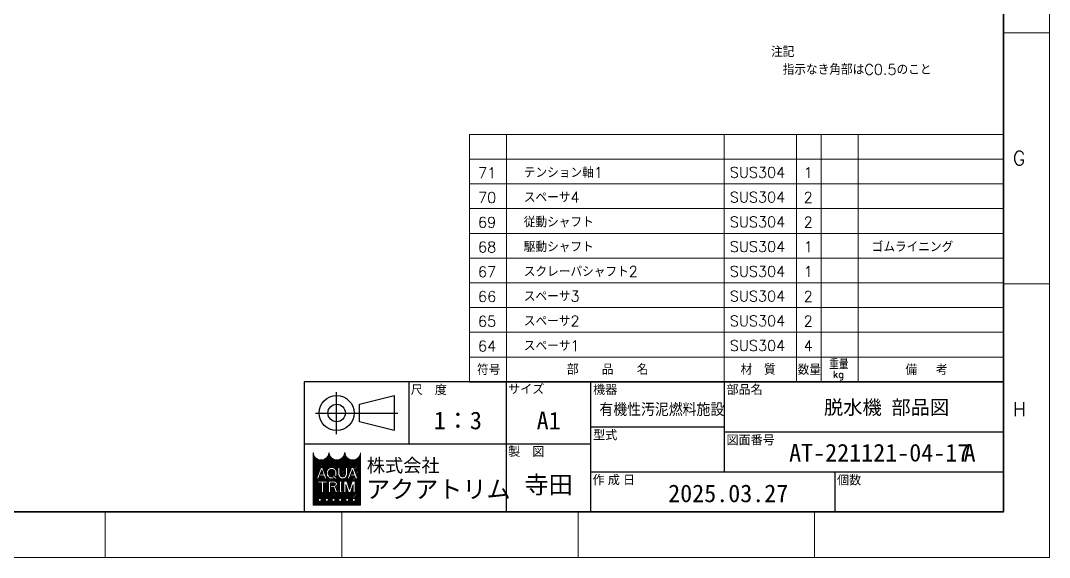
# Model space of a CAD drawing. Header units: millimetres. Extents: x 0 to 2485, y -14 to 1749.
# Drawn here: x 1611 to 2485, y 0 to 456 of the extents above; entities that cross this region are included whole.
import ezdxf
from ezdxf import colors
from ezdxf.entities.mleader import LeaderData, LeaderLine
from ezdxf.enums import TextEntityAlignment as Align
from ezdxf.math import Vec2, Vec3

# ---------------------------------------------------------------- set-up
doc = ezdxf.new("R2010")
doc.units = ezdxf.units.MM
doc.header["$LTSCALE"] = 1.2
for name, color, linetype, lineweight in [('07_TEXT', 3, 'Continuous', 13), ('08_DIM', 3, 'Continuous', 13), ('90_FRAME', 5, 'Continuous', 35)]:
    doc.layers.add(name, color=color, linetype=linetype, lineweight=lineweight)
doc.layers.add('91_BLANK', color=5, linetype='Continuous', lineweight=0, plot=False)
doc.styles.add('KSS_TXT', font='txt.shx', dxfattribs={"bigfont": 'extfont2.shx'})
doc.styles.add('MS_G', font='MS Gothic.ttf')
doc.styles.get("Standard").update_dxf_attribs({"font": 'txt.shx', "bigfont": 'extfont2.shx'})
doc.styles.add('表題用', font='MS PGothic.ttf')

# ---------------------------------------------------------------- blocks, each defined once
blk = doc.blocks.new('AM_BALLOON1')
at = {"transparency": 16777216}
blk.add_circle((0, 0), 5, dxfattribs=at)
blk.add_attdef('B_NUMBER', text='', height=3, dxfattribs=at).set_placement((0, 0), align=Align.MIDDLE_CENTER)
blk = doc.blocks.new('_OPEN')
at = {"color": 0, "linetype": 'ByBlock'}
for p, q in [((-1, 0.1666666666666666), (0, 0)), ((0, 0), (-1, -0.1666666666666666)), ((0, 0), (-1, 0))]:
    blk.add_line(p, q, dxfattribs=at)

msp = doc.modelspace()

# ---------------------------------------------------------------- hatches: boundary and pattern name
at = {"layer": '90_FRAME', "lineweight": 5}
h = msp.add_hatch(dxfattribs=at)
h.set_pattern_fill('_USER', color=4, scale=0.8999999999999999, angle=45, pattern_type=0)
h.set_pattern_definition([(44.99999999999999, (1.618676378711825e-06, 2.253505044791382e-07), (-0.6363961030678926, 0.6363961030678927), [])])
edge = h.paths.add_edge_path()
edge.add_arc((1899.588008470259, 88.53322716643078), 0.1921192019992239, 90, 180)
edge.add_ellipse((1892.863836400286, 88.53322716643078), major_axis=(-6.532052867973612, 0), ratio=0.8823529411764706, start_angle=360, end_angle=540, ccw=False)
edge.add_arc((1886.139664330313, 88.53322716643078), 0.1921192019992239, 3.187317984128255, 180.0000000000261)
edge.add_ellipse((1879.41549226034, 88.53322716643078), major_axis=(-6.532052867973612, 0), ratio=0.8823529411764706, start_angle=360, end_angle=540, ccw=False)
edge.add_arc((1872.691320190367, 88.53322716643078), 0.1921192019992239, 3.187317984128255, 180)
edge.add_ellipse((1865.967148120394, 88.53322716643078), major_axis=(-6.532052867973612, 0), ratio=0.8823529411764706, start_angle=360, end_angle=540, ccw=False)
edge.add_arc((1859.242976050421, 88.53322716643078), 0.1921192019992239, 3.187317984128255, 90)
edge.add_line((1859.242976050421, 88.72534636843164), (1859.242976050421, 44.34581070661051))
edge.add_line((1859.242976050421, 44.34581070660914), (1899.588008470258, 44.34581070660914))
edge.add_line((1899.588008470259, 44.34581070660914), (1899.588008470259, 88.72534636842892))
h.paths.add_polyline_path([(1865.74865887596, 76.27328990631185), (1867.341559405915, 76.27328990631185), (1870.963850786919, 66.71343841482911), (1870.963850786919, 66.66732980635032), (1869.2393479806, 66.66732980635032), (1868.337576118184, 69.19979812090804), (1864.79106600409, 69.19979812090804), (1865.310986605243, 70.65990405610154), (1867.817655517034, 70.65990405610154), (1866.545109140937, 74.2336276447283), (1863.850870301277, 66.66732980635032), (1862.126367494956, 66.66732980635032), (1862.126367494956, 66.71343841482911)], flags=16)
edge = h.paths.add_edge_path(flags=16)
edge.add_ellipse((1874.972878663752, 72.04666746232823), major_axis=(-4.41874164598215, 0), ratio=0.9565217391304345, start_angle=180, end_angle=360, ccw=False)
edge.add_line((1879.391620309734, 72.04666746232823), (1879.391620309734, 70.89395225033257))
edge.add_ellipse((1874.972878663752, 70.89395225033257), major_axis=(-4.41874164598215, 0), ratio=0.9565217391304345, start_angle=142.1052553177129, end_angle=180, ccw=False)
edge.add_line((1878.459886325773, 68.2979065570932), (1877.221842591249, 69.31806840973667))
edge.add_ellipse((1874.972878663752, 71.00699150604413), major_axis=(2.81759339068797, 0), ratio=0.9950358206786509, start_angle=-37.0427632869818, end_angle=0)
edge.add_line((1877.790468517371, 71.00688266811056), (1877.790468517371, 71.93362820661667))
edge.add_ellipse((1874.972878663752, 71.93362820661667), major_axis=(2.817589853618108, 0), ratio=0.9947182625257323, start_angle=360, end_angle=540)
edge.add_line((1872.155288810134, 71.93362820661667), (1872.155288810134, 71.00689270001811))
edge.add_ellipse((1874.972878663752, 71.00699150604413), major_axis=(2.81759339068797, 0), ratio=0.9950358206786509, start_angle=-180, end_angle=-65.75794872216291)
edge.add_line((1876.129760979784, 68.45060992556154), (1875.34529510154, 69.21408306621669))
edge.add_line((1875.345295101539, 69.21408306621532), (1876.196278994499, 70.1177094440888))
edge.add_line((1876.196278994499, 70.11770944409017), (1879.754446946412, 67.18573934592968))
edge.add_line((1879.754446946411, 67.18573934592831), (1878.642552396182, 66.00506218703885))
edge.add_line((1878.642552396185, 66.00506218704021), (1877.30683889076, 67.30503126572484))
edge.add_ellipse((1874.972878663752, 70.89395225033257), major_axis=(-4.41874164598215, 0), ratio=0.9565217391304345, start_angle=0, end_angle=121.88362473889401, ccw=False)
edge.add_line((1870.55413701777, 70.89395225033257), (1870.55413701777, 72.04666746232823))
h.paths.add_polyline_path([(1871.249574377066, 64.74613778635802), (1871.249574377066, 63.40130337236286), (1868.367786347077, 63.40130337236286, 0.4142135623730951), (1868.175667145076, 63.20918417036336), (1868.175667145076, 55.1401776863965), (1866.446594327085, 55.1401776863965), (1866.446594327085, 63.20918417036336, 0.4142135623730951), (1866.254475125087, 63.40130337236286), (1863.372687095098, 63.40130337236286), (1863.372687095098, 64.74613778635802)], flags=16)
edge = h.paths.add_edge_path(flags=16)
edge.add_line((1872.344622613788, 64.74613778635802), (1876.76336425977, 64.74613778635802))
edge.add_ellipse((1876.763364259767, 62.2192094035824), major_axis=(-3.101209406909273, 5.696829260485673e-16), ratio=0.8148203011203055, start_angle=111.38697473498539, end_angle=270, ccw=False)
edge.add_arc((1877.238942736611, 58.79466770490279), 1.256113525283169, 22.272952259934925, 58.5531130129101, ccw=False)
edge.add_line((1878.401336056555, 59.270759038731), (1880.056692868675, 55.2170253671963))
edge.add_line((1880.056692868676, 55.2170253671963), (1880.056692868676, 55.1401776863965))
edge.add_line((1880.056692868676, 55.1401776863965), (1878.193136609285, 55.1401776863965))
edge.add_line((1878.193136609285, 55.1401776863965), (1876.730737681288, 59.21078879285022))
edge.add_arc((1876.017858690681, 58.92380421281149), 0.7684768079969029, 21.92829786654815, 90)
edge.add_line((1876.017858690681, 59.69228102080677), (1874.131331192379, 59.69228102080677))
edge.add_line((1874.131331192378, 59.69228102080677), (1874.131331192378, 61.03711543480193))
edge.add_line((1874.131331192378, 61.03711543480193), (1876.993907302165, 61.03711543480193))
edge.add_arc((1876.952688461248, 62.2192094035824), 1.182812387436692, 271.9970571044071, 448.0029428955929)
edge.add_line((1876.993907302169, 63.40130337236286), (1874.073695431781, 63.40130337236286))
edge.add_line((1874.07369543178, 63.40130337236286), (1874.07369543178, 55.1401776863965))
edge.add_line((1874.07369543178, 55.1401776863965), (1872.344622613787, 55.1401776863965))
edge.add_line((1872.344622613788, 55.1401776863965), (1872.344622613788, 64.74613778635802))
h.paths.add_polyline_path([(1880.279711314415, 76.27328990631185), (1882.008784132409, 76.27328990631185), (1882.008784132409, 70.89395225033257, 0.175030561155744), (1882.77154886013, 68.69229825490964, 0.2571496110314638), (1885.85688025267, 68.69229825490964, 0.1750305611562702), (1886.619644980389, 70.8939522503394), (1886.619644980389, 76.27328990631185), (1888.348717798383, 76.27328990631185), (1888.348717798383, 70.54640406355583, -0.3793912406243967), (1884.602393359398, 66.66732980635032), (1884.026035753398, 66.66732980635032, -0.3793912406243716), (1880.279711314415, 70.54640406355583)], flags=16)
h.paths.add_polyline_path([(1881.51362483408, 64.74613778635802), (1883.626936056073, 64.74613778635802), (1883.626936056073, 63.40130337236286, 0.4142135623730951), (1883.434816854075, 63.20918417036336), (1883.434816854075, 56.6771313023898, 0.4142135623730951), (1883.626936056073, 56.48501210039166), (1883.626936056073, 55.1401776863965), (1881.51362483408, 55.1401776863965), (1881.51362483408, 56.48501210039166, 0.4142135623730951), (1881.705744036081, 56.6771313023898), (1881.705744036081, 63.20918417036336, 0.4142135623730951), (1881.51362483408, 63.40130337236286)], flags=16)
h.paths.add_polyline_path([(1885.357880967784, 64.74613778635802), (1887.86687885384, 64.74613778635802), (1890.160861017764, 57.76948065171172), (1892.454843181689, 64.74613778635802), (1894.965433245796, 64.74613778635802), (1894.965433245796, 55.1401776863965), (1893.236360427805, 55.1401776863965), (1893.236360427805, 61.86434975636956), (1891.025397426761, 55.1401776863965), (1889.29632460877, 55.1401776863965), (1887.085361607724, 61.86434975636956), (1887.086953785778, 55.1401776863965), (1885.357880967784, 55.1401776863965)], flags=16)
h.paths.add_polyline_path([(1891.873663518764, 76.27328990631185), (1893.466564048719, 76.27328990631185), (1897.088855429723, 66.71343841482911), (1897.088855429723, 66.66732980635032), (1895.364352623402, 66.66732980635032), (1894.462580760988, 69.19979812090804), (1890.916070646894, 69.19979812090804), (1891.435991248044, 70.65990405610154), (1893.942660159838, 70.65990405610154), (1892.670113783741, 74.2336276447283), (1889.975874944079, 66.66732980635032), (1888.251372137757, 66.66732980635032), (1888.251372137757, 66.71343841482911)], flags=16)
h.paths.add_polyline_path([(1863.853836898403, 50.10938676658606), (1866.159267322392, 50.10938676658606), (1866.159267322392, 47.80395634259611), (1863.853836898403, 47.80395634259611)], flags=16)
h.paths.add_polyline_path([(1869.61741295838, 50.10938676658606), (1871.922843382369, 50.10938676658606), (1871.922843382369, 47.80395634259611), (1869.61741295838, 47.80395634259611)], flags=16)
h.paths.add_polyline_path([(1875.380989018357, 50.10938676658606), (1877.686419442346, 50.10938676658606), (1877.686419442346, 47.80395634259611), (1875.380989018357, 47.80395634259611)], flags=16)
h.paths.add_polyline_path([(1881.144565078334, 50.10938676658606), (1883.449995502323, 50.10938676658606), (1883.449995502323, 47.80395634259611), (1881.144565078334, 47.80395634259611)], flags=16)
h.paths.add_polyline_path([(1886.908141138311, 50.10938676658606), (1889.2135715623, 50.10938676658606), (1889.2135715623, 47.80395634259611), (1886.908141138311, 47.80395634259611)], flags=16)
h.paths.add_polyline_path([(1892.671717198288, 50.10938676658606), (1894.977147622277, 50.10938676658606), (1894.977147622277, 47.80395634259611), (1892.671717198288, 47.80395634259611)], flags=16)

# ---------------------------------------------------------------- linework, layer by layer
at = {"layer": '90_FRAME', "color": 4, "lineweight": 13}
for p, q in [((2484.602579192804, 445.309460142491), (2445.716793478676, 445.309460142491)), ((1992.05251170359, 359.0262183119373), (1992.052511703589, 149.0262183221773)), ((1992.052511703589, 359.0262183119372), (2445.716793478676, 359.0262183119372)), ((2023.552507766095, 359.0262183119373), (2023.552507766095, 149.0262183221773)), ((2208.32392377443, 359.0262183119373), (2208.32392377443, 149.0262183221773)), ((2269.656264992858, 359.0262183119373), (2269.656264992886, 149.0262183221773)), ((2290.656262367857, 359.0262183119373), (2290.656262367888, 149.0262183221773)), ((2322.156258430384, 359.0262183119373), (2322.156258430383, 149.0262183221773)), ((1992.052511703589, 338.0262183119372), (2445.716810808351, 338.0262183119372)), ((1992.052494373914, 317.0262160623914), (2445.716776149001, 317.0262160623914)), ((1992.052494373914, 296.0262160623914), (2445.716776149001, 296.0262160623914)), ((1992.052529033264, 275.0262183153505), (2445.716810808351, 275.0262183153505)), ((1992.052494373914, 254.0262160658048), (2445.716776149001, 254.0262160658048)), ((1992.052494373914, 233.0262160658048), (2445.716776149001, 233.0262160658048)), ((2484.602579192804, 232.3178035183523), (2445.716793478676, 232.3178035183523)), ((1992.052494373914, 212.0262149444541), (2445.716776149001, 212.0262149444541)), ((1992.052494373914, 191.0262160658048), (2445.716776149001, 191.0262160658048)), ((1992.052494373914, 170.0262160658048), (2445.716776149001, 170.0262160658048)), ((1682.727680623387, -1.126752522395691e-07), (1682.727680623387, 38.71193260833725)), ((1883.527895622576, -1.126752522395691e-07), (1883.527895622576, 38.71193260833725)), ((2084.328110621767, -1.126752522395691e-07), (2084.328110621767, 38.71193260833725)), ((2285.128325620956, -1.126752522395691e-07), (2285.128325620956, 38.71193260833725))]:
    msp.add_line(p, q, dxfattribs=at)
at = {"layer": '90_FRAME', "color": 0, "lineweight": 25}
for p, q in [((1940.816793480714, 95.99050403667542), (1940.816793480714, 149.0262183221773)), ((2023.552507766095, 38.71193260833724), (2023.552507766095, 149.0262183221773)), ((2095.038222051475, 38.71193260833724), (2095.038222051475, 149.0262183221773)), ((2208.32392377443, 149.0262183221773), (2208.32392377443, 72.65478975105651)), ((1879.189293480964, 104.6883611794999), (1879.189293480964, 140.3283611793556)), ((1861.369293481036, 122.508361179425), (1931.164293480753, 122.508361179425)), ((2095.038222051475, 110.8405040366176), (2208.32392377443, 110.8405040366176)), ((2208.32392377443, 106.5976468937758), (2445.716793478676, 106.5976468937758)), ((2095.038222051475, 95.99050403667542), (1851.716793481075, 95.99050403667542)), ((2095.038222051475, 72.65478975105651), (2445.716793478676, 72.65478975105651)), ((2302.445364907794, 72.65478975105651), (2302.445364907794, 38.71193260833724))]:
    msp.add_line(p, q, dxfattribs=at)
at = {"layer": '90_FRAME', "color": 7, "lineweight": 25}
msp.add_line((1992.052511703589, 149.0262183221772), (2445.716793478676, 149.0262183221773), dxfattribs=at)
at = {"layer": '90_FRAME', "color": 4, "lineweight": 5}
for p, q in [((1859.242976050421, 44.34581070660914), (1859.242976050421, 88.72534636843164)), ((1899.588008470259, 88.72534636843164), (1899.588008470259, 44.34581070660914)), ((1862.126367494956, 66.71343841482911), (1865.74865887596, 76.27328990631185)), ((1863.850870301277, 66.66732980635032), (1866.545109140937, 74.2336276447283)), ((1864.79106600409, 69.19979812090804), (1865.310986605243, 70.65990405610154)), ((1865.310986605243, 70.65990405610154), (1867.817655517034, 70.65990405610154)), ((1865.74865887596, 76.27328990631185), (1867.341559405915, 76.27328990631185)), ((1867.817655517034, 70.65990405610154), (1866.545109140937, 74.2336276447283)), ((1870.963850786919, 66.71343841482911), (1867.341559405915, 76.27328990631185)), ((1870.55413701777, 72.04666746232823), (1870.55413701777, 70.89395225033257)), ((1872.155288810134, 71.93362820661667), (1872.155288810134, 71.01145603702042)), ((1875.345295101539, 69.21408306621532), (1876.196278994499, 70.11770944409017)), ((1876.196278994499, 70.11770944409017), (1879.754446946411, 67.18573934592831)), ((1877.790468517371, 71.93362820661667), (1877.790468517371, 71.01145603702042)), ((1879.391620309734, 72.04666746232823), (1879.391620309734, 70.89395225033257)), ((1880.279711314415, 70.54640406355583), (1880.279711314415, 76.27328990631185)), ((1882.008784132409, 76.27328990631185), (1880.279711314415, 76.27328990631185)), ((1882.008784132409, 70.89395225033257), (1882.008784132409, 76.27328990631185)), ((1886.619644980389, 70.89395225033257), (1886.619644980389, 76.27328990631185)), ((1886.619644980389, 76.27328990631185), (1888.348717798383, 76.27328990631185)), ((1888.251372137757, 66.71343841482911), (1891.873663518764, 76.27328990631185)), ((1888.348717798383, 70.54640406355583), (1888.348717798383, 76.27328990631185)), ((1889.975874944079, 66.66732980635032), (1892.670113783741, 74.2336276447283)), ((1890.916070646894, 69.19979812090804), (1891.435991248044, 70.65990405610154)), ((1891.435991248044, 70.65990405610154), (1893.942660159838, 70.65990405610154)), ((1891.873663518764, 76.27328990631185), (1893.466564048719, 76.27328990631185)), ((1893.942660159838, 70.65990405610154), (1892.670113783741, 74.2336276447283)), ((1897.088855429723, 66.71343841482911), (1893.466564048719, 76.27328990631185)), ((1862.126367494956, 66.66732980635032), (1862.126367494956, 66.71343841482911)), ((1862.126367494956, 66.71343841482911), (1862.126367494956, 66.71343841482911)), ((1862.126367494956, 66.66732980635032), (1862.126367494956, 66.71343841482911)), ((1862.126367494956, 66.66732980635032), (1863.850870301277, 66.66732980635032)), ((1863.372687095098, 64.74613778635802), (1871.249574377066, 64.74613778635802)), ((1863.372687095098, 64.74613778635802), (1863.372687095098, 63.40130337236286)), ((1863.372687095098, 63.40130337236286), (1866.254475125087, 63.40130337236286)), ((1864.79106600409, 69.19979812090804), (1868.337576118184, 69.19979812090804)), ((1866.446594327085, 55.1401776863965), (1866.446594327085, 63.20918417036336)), ((1868.175667145076, 55.1401776863965), (1868.175667145076, 63.20918417036336)), ((1869.2393479806, 66.66732980635032), (1868.337576118184, 69.19979812090804)), ((1868.367786347077, 63.40130337236286), (1871.249574377066, 63.40130337236286)), ((1870.963850786919, 66.66732980635032), (1869.2393479806, 66.66732980635032)), ((1870.963850786919, 66.66732980635032), (1870.963850786919, 66.71343841482911)), ((1871.249574377066, 64.74613778635802), (1871.249574377066, 63.40130337236286)), ((1872.344622613788, 64.74613778635802), (1872.344622613788, 55.1401776863965)), ((1872.344622613788, 64.74613778635802), (1876.763364259767, 64.74613778635802)), ((1874.07369543178, 55.1401776863965), (1874.07369543178, 63.40130337236286)), ((1874.07369543178, 63.40130337236286), (1876.993907302169, 63.40130337236286)), ((1875.345295101539, 69.21408306621532), (1876.129760979784, 68.45060992556154)), ((1877.221842591249, 69.31806840973667), (1878.459886325773, 68.2979065570932)), ((1877.30683889076, 67.30503126572484), (1878.642552396185, 66.00506218704021)), ((1878.642552396185, 66.00506218704021), (1879.754446946411, 67.18573934592831)), ((1881.51362483408, 64.74613778635802), (1883.626936056073, 64.74613778635802)), ((1881.51362483408, 64.74613778635802), (1881.51362483408, 63.40130337236286)), ((1881.705744036081, 56.6771313023898), (1881.705744036081, 63.20918417036336)), ((1883.434816854075, 56.6771313023898), (1883.434816854075, 63.20918417036336)), ((1883.626936056073, 64.74613778635802), (1883.626936056073, 63.40130337236286)), ((1884.602393359398, 66.66732980635032), (1884.0260357534, 66.66732980635032)), ((1885.357880967784, 64.74613778635802), (1885.357880967784, 55.1401776863965)), ((1885.357880967784, 64.74613778635802), (1887.86687885384, 64.74613778635802)), ((1887.086953785778, 55.1401776863965), (1887.085361607724, 61.86434975636956)), ((1889.29632460877, 55.1401776863965), (1887.085361607724, 61.86434975636956)), ((1890.160861017764, 57.76948065171172), (1887.86687885384, 64.74613778635802)), ((1888.251372137757, 66.66732980635032), (1888.251372137757, 66.71343841482911)), ((1888.251372137757, 66.71343841482911), (1888.251372137757, 66.71343841482911)), ((1888.251372137757, 66.66732980635032), (1888.251372137757, 66.71343841482911)), ((1888.251372137757, 66.66732980635032), (1889.975874944079, 66.66732980635032)), ((1890.160861017764, 57.76948065171172), (1892.454843181689, 64.74613778635802)), ((1890.916070646894, 69.19979812090804), (1894.462580760988, 69.19979812090804)), ((1891.025397426761, 55.1401776863965), (1893.236360427805, 61.86434975636956)), ((1894.965433245796, 64.74613778635802), (1892.454843181689, 64.74613778635802)), ((1893.236360427805, 61.86434975636956), (1893.236360427805, 55.1401776863965)), ((1895.364352623402, 66.66732980635032), (1894.462580760988, 69.19979812090804)), ((1894.965433245796, 55.1401776863965), (1894.965433245796, 64.74613778635802)), ((1897.088855429723, 66.66732980635032), (1895.364352623402, 66.66732980635032)), ((1897.088855429723, 66.66732980635032), (1897.088855429723, 66.71343841482911)), ((1866.446594327085, 55.1401776863965), (1868.175667145076, 55.1401776863965)), ((1872.344622613788, 55.1401776863965), (1874.07369543178, 55.1401776863965)), ((1874.131331192378, 59.69228102080677), (1874.131331192378, 61.03711543480193)), ((1874.131331192378, 61.03711543480193), (1876.993907302169, 61.03711543480193)), ((1874.131331192378, 59.69228102080677), (1876.017858690681, 59.69228102080677)), ((1876.730737681288, 59.21078879285022), (1878.193136609285, 55.1401776863965)), ((1878.193136609285, 55.1401776863965), (1880.056692868676, 55.1401776863965)), ((1878.401336056555, 59.27075903873236), (1880.056692868676, 55.2170253671963)), ((1880.056692868676, 55.2170253671963), (1880.056692868676, 55.1401776863965)), ((1881.51362483408, 55.1401776863965), (1881.51362483408, 56.48501210039166)), ((1881.51362483408, 55.1401776863965), (1883.626936056073, 55.1401776863965)), ((1883.626936056073, 55.1401776863965), (1883.626936056073, 56.48501210039166)), ((1885.357880967784, 55.1401776863965), (1887.086953785778, 55.1401776863965)), ((1889.29632460877, 55.1401776863965), (1891.025397426761, 55.1401776863965)), ((1893.236360427805, 55.1401776863965), (1894.965433245796, 55.1401776863965)), ((1899.588008470259, 44.34581070660914), (1859.242976050421, 44.34581070660914)), ((1863.853836898403, 50.10938676658606), (1866.159267322392, 50.10938676658606)), ((1863.853836898403, 50.10938676658606), (1863.853836898403, 47.80395634259611)), ((1866.159267322392, 47.80395634259611), (1863.853836898403, 47.80395634259611)), ((1866.159267322392, 50.10938676658606), (1866.159267322392, 47.80395634259611)), ((1869.61741295838, 50.10938676658606), (1871.922843382369, 50.10938676658606)), ((1869.61741295838, 50.10938676658606), (1869.61741295838, 47.80395634259611)), ((1871.922843382369, 47.80395634259611), (1869.61741295838, 47.80395634259611)), ((1871.922843382369, 50.10938676658606), (1871.922843382369, 47.80395634259611)), ((1875.380989018357, 50.10938676658606), (1877.686419442346, 50.10938676658606)), ((1875.380989018357, 50.10938676658606), (1875.380989018357, 47.80395634259611)), ((1877.686419442346, 47.80395634259611), (1875.380989018357, 47.80395634259611)), ((1877.686419442346, 50.10938676658606), (1877.686419442346, 47.80395634259611)), ((1881.144565078334, 50.10938676658606), (1883.449995502323, 50.10938676658606)), ((1881.144565078334, 50.10938676658606), (1881.144565078334, 47.80395634259611)), ((1883.449995502323, 47.80395634259611), (1881.144565078334, 47.80395634259611)), ((1883.449995502323, 50.10938676658606), (1883.449995502323, 47.80395634259611)), ((1886.908141138311, 50.10938676658606), (1889.2135715623, 50.10938676658606)), ((1886.908141138311, 50.10938676658606), (1886.908141138311, 47.80395634259611)), ((1889.2135715623, 47.80395634259611), (1886.908141138311, 47.80395634259611)), ((1889.2135715623, 50.10938676658606), (1889.2135715623, 47.80395634259611)), ((1894.977147622277, 50.10938676658606), (1892.671717198288, 50.10938676658606)), ((1892.671717198288, 50.10938676658606), (1892.671717198288, 47.80395634259611)), ((1892.671717198288, 47.80395634259611), (1894.977147622277, 47.80395634259611)), ((1894.977147622277, 50.10938676658606), (1894.977147622277, 47.80395634259611))]:
    msp.add_line(p, q, dxfattribs=at)
at = {"layer": '90_FRAME'}
msp.add_lwpolyline([(116.5377077713537, 38.71193260833725), (2445.716793478676, 38.71193260833724), (2445.716793478676, 1703.8736141732), (116.5377077713537, 1703.8736141732)], close=True, dxfattribs=at)
at = {"layer": '90_FRAME', "color": 0, "lineweight": 25}
msp.add_lwpolyline([(1851.716793481075, 38.71193260833724), (2445.716793478676, 38.71193260833724), (2445.716793478676, 149.0262183221773), (1851.716793481075, 149.0262183221773)], close=True, dxfattribs=at)
msp.add_lwpolyline([(1898.494293480888, 129.9333611793961), (1928.194293480767, 137.3583611793671), (1928.194293480767, 107.6583611794883), (1898.494293480888, 115.0833611794566), (1898.494293480888, 129.9333611793961)], dxfattribs=at)
for radius in [14.84999999994, 7.42499999997]:
    msp.add_circle((1879.189293480964, 122.508361179425), radius, dxfattribs=at)
at = {"layer": '90_FRAME', "color": 4, "lineweight": 5}
for centre, radius, start, end in [((1859.242976050421, 88.53322716643078), 0.1921192019992239, 0, 90), ((1872.691320190367, 88.53322716643078), 0.1921192019992239, 0, 180), ((1872.691320190367, 88.53322716643078), 0.1921192019992239, 0, 90), ((1886.139664330313, 88.53322716643078), 0.1921192019992239, 0, 180), ((1899.588008470259, 88.53322716643078), 0.1921192019992239, 90, 180), ((1884.341069268742, 70.72017815694625), 4.065073906918949, 182.4500309922613, 265.5552572885243), ((1885.438498136015, 70.84922210436451), 3.430005675286981, 179.2527938813868, 218.9645718468802), ((1884.287359844056, 70.72017815694625), 4.065073906918949, 274.4447427114757, 357.5499690077386), ((1883.189930976783, 70.84922210436451), 3.430005675286595, 321.0354281531198, 0.7472061186132525), ((1866.254475125087, 63.20918417036336), 0.1921192019992239, 0, 90), ((1868.367786347077, 63.20918417036336), 0.1921192019992239, 90, 180), ((1876.952688461248, 62.2192094035824), 1.182812387436692, 271.997057104354, 88.00294289554164), ((1881.51362483408, 63.20918417036336), 0.1921192019992239, 0, 90), ((1884.3142145564, 71.49349927226166), 3.197896901100096, 241.157727808319, 298.842272191681), ((1883.626936056073, 63.20918417036336), 0.1921192019992239, 90, 180), ((1876.017858690681, 58.92380421281149), 0.7684768079968956, 21.92829786655025, 90), ((1877.238942736611, 58.79466770490279), 1.256113525283191, 22.27295225998095, 58.55311301286322), ((1881.51362483408, 56.6771313023898), 0.1921192019992239, 270, 0), ((1883.626936056073, 56.6771313023898), 0.1921192019992239, 180, 270)]:
    msp.add_arc(centre, radius, start, end, dxfattribs=at)
for centre, major_axis, ratio, start_param, end_param in [((1865.967148120394, 88.53322716643078), (-6.532052867973612, 0), 0.8823529411764706, 6.283185307179586, 9.42477796076938), ((1879.41549226034, 88.53322716643078), (-6.532052867973612, 0), 0.8823529411764706, 6.283185307179586, 9.42477796076938), ((1892.863836400286, 88.53322716643078), (-6.532052867973612, 0), 0.8823529411764706, 6.283185307179586, 9.42477796076938), ((1874.972878663752, 72.04666746232823), (-4.41874164598215, 0), 0.9565217391304345, 3.141592653589793, 6.283185307179586), ((1874.972878663752, 71.93362820661667), (2.817589853618108, 0), 0.9947182625257323, 6.283185307179586, 9.42477796076938), ((1876.763364259767, 62.2192094035824), (-3.101209406909273, 5.696829260485649e-16), 0.8148203011203052, 1.944069452961235, 4.71238898038469)]:
    msp.add_ellipse(centre, major_axis=major_axis, ratio=ratio, start_param=start_param, end_param=end_param, dxfattribs=at)
at = {"layer": '90_FRAME', "color": 4, "lineweight": 5, "extrusion": (0, 0, -1)}
for centre, major_axis, ratio, start_param, end_param in [((1874.972878663752, 70.89395225033257), (-4.41874164598215, 0), 0.9565217391304345, 4.155914751220672, 6.283185307179586), ((1874.972878663752, 71.00699150604413), (2.81759339068797, 0), 0.995035820678651, 7.430878021738927, 9.42477796076938), ((1874.972878663752, 71.00699150604413), (2.81759339068797, 0), 0.995035820678651, 6.283185307179586, 6.929703490574296), ((1874.972878663752, 70.89395225033257), (-4.41874164598215, 0), 0.9565217391304345, 3.141592653589793, 3.802980717498315)]:
    msp.add_ellipse(centre, major_axis=major_axis, ratio=ratio, start_param=start_param, end_param=end_param, dxfattribs=at)
at = {"layer": '91_BLANK'}
msp.add_lwpolyline([(-8.093381893559128e-07, -1.126752522395691e-07), (2484.602579188676, -1.126752522395691e-07), (2484.602579188676, 1748.759399895351), (-8.093381893559128e-07, 1748.759399895351)], close=True, dxfattribs=at)

# ---------------------------------------------------------------- texts
at = {"layer": '07_TEXT', "ltscale": 2, "insert": (2248.164342542992, 433.6187589693009), "char_height": 9, "attachment_point": 1}
msp.add_mtext_dynamic_manual_height_columns('注記\\P\u3000指示なき角部はC0.5のこと', width=166.9855145949982, gutter_width=15, heights=[0], dxfattribs=at)
at = {"layer": '07_TEXT', "color": 1, "ltscale": 2, "insert": (2411.689781251929, 96.36527614232654), "char_height": 15, "width": 25.79678845375199, "attachment_point": 1, "style": 'MS_G'}
msp.add_mtext('A', dxfattribs=at)
at = {"layer": '90_FRAME', "color": 0, "lineweight": 13, "style": 'KSS_TXT'}
for s, p in [('G', (2453.44708191335, 338.8136318304217)), ('H', (2453.44708191335, 125.8219752062829))]:
    msp.add_text(s, height=12, dxfattribs=at).set_placement(p, align=Align.MIDDLE_LEFT)
at = {"layer": '90_FRAME', "color": 3, "lineweight": 13}
for s, height, p in [('テンション軸1', 9, (2038.183175612254, 322.1248633055878)), ('SUS304', 9, (2213.158063877751, 322.2442404439223)), ('スペーサ4', 9, (2038.183175612254, 301.1248633055878)), ('SUS304', 9, (2213.158063877751, 301.2442404439223)), ('従動シャフト', 9, (2038.183158282579, 280.1248655585469)), ('SUS304', 9, (2213.158063877751, 280.2442426968814)), ('駆動シャフト', 9, (2038.183158282579, 259.1248633090012)), ('SUS304', 9, (2213.158046548076, 259.2442404473356)), ('ゴムライニング', 9, (2333.613347060496, 259.1248633090012)), ('スクレーパシャフト2', 9, (2038.183158282579, 238.1248633090012)), ('SUS304', 9, (2213.158046548076, 238.2442404473357)), ('スペーサ3', 9, (2038.183158282579, 217.1248621876504)), ('SUS304', 9, (2213.158046548076, 217.2442393259849)), ('スペーサ2', 9, (2038.183158282579, 196.1248633090012)), ('SUS304', 9, (2213.158046548076, 196.2442404473356)), ('スペーサ1', 9, (2038.183158282579, 175.1248633090011)), ('SUS304', 9, (2213.158046548076, 175.2442404473356)), ('重量', 7.5, (2297.516333401443, 159.8048152685997)), ('符号', 9, (1998.466495487221, 154.7456329775482)), ('部\u3000\u3000品\u3000\u3000名', 9, (2074.763137786439, 155.0722996033832)), ('材\u3000質', 9, (2222.329234553679, 154.9641715404798)), ('数量', 9, (2270.759191330817, 154.8965307566442)), ('kg', 6, (2300.831227697731, 152.466291626738)), ('備  考', 9, (2362.297561578162, 154.7456329775482))]:
    msp.add_text(s, height=height, dxfattribs=at).set_placement(p)
for s, p in [('71', (2007.029784437035, 326.3933437565577)), ('1', (2279.748933583042, 326.5442415356363)), ('70', (2007.029784437035, 305.3933437599711)), ('2', (2279.748933583042, 305.5442415356363)), ('69', (2007.029784437035, 284.3933460095168)), ('2', (2279.748933583042, 284.5442437885954)), ('68', (2007.029784437035, 263.3933426386204)), ('1', (2279.748916253367, 263.5442415390496)), ('67', (2007.029784437035, 242.3933437599711)), ('1', (2279.748916253367, 242.5442415390497)), ('66', (2007.029784437035, 221.3933460095168)), ('2', (2279.748916253367, 221.5442404176989)), ('65', (2007.029784437035, 200.3933426386204)), ('2', (2279.748916253367, 200.5442415390496)), ('64', (2007.029784437035, 179.3933437599711)), ('4', (2279.748916253367, 179.5442415390496))]:
    msp.add_text(s, height=9, dxfattribs=at).set_placement(p, align=Align.MIDDLE_CENTER)
at = {"layer": '90_FRAME', "color": 0, "style": '表題用'}
for s, p in [('尺\u3000度', (1942.162349493307, 142.3835525664023)), ('サイズ', (2024.898063778685, 142.9429140636236)), ('機器', (2097.076958960545, 142.5074878452949)), ('部品名', (2210.362660683505, 142.5074878452949)), ('型式', (2097.076958960545, 103.9467735597352)), ('図面番号', (2210.362660683502, 99.70391641689338)), ('製\u3000図', (2024.898109487943, 89.9071997781245)), ('作 成 日', (2096.559347323767, 65.85090901074062)), ('個数', (2304.226530148444, 65.6434862062967))]:
    msp.add_text(s, height=7.5, dxfattribs=at).set_placement(p, align=Align.MIDDLE_LEFT)
at = {"layer": '90_FRAME', "color": 0, "style": 'MS_G', "width": 0.9}
msp.add_text('有機性汚泥燃料施設', height=9.6, dxfattribs=at).set_placement((2102.360597495954, 120.9631951804722))
at = {"layer": '90_FRAME', "color": 0, "style": 'MS_G'}
for s, height, p in [('脱水機 部品図', 12, (2293.094300825805, 121.3937779188653)), ('AT-221121-04-17', 15, (2263.5083340188, 81.38578541109672)), ('2025.03.27', 15, (2160.791672837094, 46.85951832416822))]:
    msp.add_text(s, height=height, dxfattribs=at).set_placement(p)
msp.add_text('A1', height=15, dxfattribs=at).set_placement((2059.295364908784, 116.1440754651664), align=Align.MIDDLE)
at = {"layer": '90_FRAME', "color": 4, "style": 'MS_G'}
msp.add_text('株式会社', height=11.34115714281132, dxfattribs=at).set_placement((1935.766952879915, 78.08439014904837), align=Align.MIDDLE_CENTER)
msp.add_text('アクアトリム', height=15, dxfattribs=at).set_placement((1904.202583107256, 50.38539907431004))
at = {"layer": '90_FRAME', "color": 0, "style": 'MS_G'}
for tag, p in [('1：3', (1982.184650623406, 116.1440754651664)), ('寺田', (2059.295364908784, 62.04764689395614))]:
    msp.add_attdef(tag, text='', height=15, dxfattribs=at).set_placement(p, align=Align.MIDDLE)

# ---------------------------------------------------------------- leaders
at = {"layer": '08_DIM'}
ml = msp.add_multileader_block('Standard', dxfattribs=at)
ml.set_content('AM_BALLOON1', color=256, scale=3.75)
ml.set_attribute('B_NUMBER', '66', width=0)
ml.set_leader_properties(color=256, linetype='ByLayer', lineweight=-1)
ml.set_arrow_properties(name='OPEN')
ml.build(insert=Vec2(0, 0))
ml.multileader.update_dxf_attribs({"leader_type": 0, "has_dogleg": 0, "text_right_attachment_type": 6, "dogleg_length": 0, "arrow_head_size": 7.5, "scale": 2.5, "block_connection_type": 1})
ctx = ml.context
ctx.base_point, ctx.scale, ctx.char_height, ctx.arrow_head_size, ctx.landing_gap_size, ctx.plane_origin = Vec3(1722.192404487462, 1464.991598563114), 2.5, 15, 7.5, 7.5, Vec3(1722.192404487462, 1464.991598563114)
ctx.right_attachment, ctx.attachment_type = 6, 1
notes = []
notes.append((ctx, [(0, (0, 0, 0), (0, 0), (1, 0), 1, [])]))
ctx.block.insert = Vec3(1722.192404487462, 1464.991598563114)
ml = msp.add_multileader_block('Standard', dxfattribs=at)
ml.set_content('AM_BALLOON1', color=256, scale=3.75)
ml.set_attribute('B_NUMBER', '69', width=0)
ml.set_leader_properties(color=256, linetype='ByLayer', lineweight=-1)
ml.set_arrow_properties(name='OPEN')
ml.build(insert=Vec2(0, 0))
ml.multileader.update_dxf_attribs({"leader_type": 0, "has_dogleg": 0, "text_right_attachment_type": 6, "dogleg_length": 0, "arrow_head_size": 7.5, "scale": 2.5, "block_connection_type": 1})
ctx = ml.context
ctx.base_point, ctx.scale, ctx.char_height, ctx.arrow_head_size, ctx.landing_gap_size, ctx.plane_origin = Vec3(1708.487494756417, 1035.254564217584), 2.5, 15, 7.5, 7.5, Vec3(1708.487494756417, 1035.254564217584)
ctx.right_attachment, ctx.attachment_type = 6, 1
notes.append((ctx, [(0, (0, 0, 0), (0, 0), (1, 0), 1, [])]))
ctx.block.insert = Vec3(1708.487494756417, 1035.254564217584)
ml = msp.add_multileader_block('Standard', dxfattribs=at)
ml.set_content('AM_BALLOON1', color=256, scale=3.75)
ml.set_attribute('B_NUMBER', '71', width=0)
ml.set_leader_properties(color=256, linetype='ByLayer', lineweight=-1)
ml.set_arrow_properties(name='OPEN')
ml.build(insert=Vec2(0, 0))
ml.multileader.update_dxf_attribs({"leader_type": 0, "has_dogleg": 0, "text_right_attachment_type": 6, "dogleg_length": 0, "arrow_head_size": 7.5, "scale": 2.5, "block_connection_type": 1})
ctx = ml.context
ctx.base_point, ctx.scale, ctx.char_height, ctx.arrow_head_size, ctx.landing_gap_size, ctx.plane_origin = Vec3(1725.896229542331, 704.3633347148923), 2.5, 15, 7.5, 7.5, Vec3(1725.896229542331, 704.3633347148923)
ctx.right_attachment, ctx.attachment_type = 6, 1
notes.append((ctx, [(0, (0, 0, 0), (0, 0), (1, 0), 1, [])]))
ctx.block.insert = Vec3(1725.896229542331, 704.3633347148923)
for ctx, leaders in notes:
    for number, flags, end, landing, length, lines in leaders:
        leader = LeaderData()
        leader.index, (leader.has_last_leader_line, leader.has_dogleg_vector, leader.attachment_direction) = number, flags
        leader.last_leader_point, leader.dogleg_vector, leader.dogleg_length = Vec3(end), Vec3(landing), length
        for number, points, colour, breaks in lines:
            line = LeaderLine()
            line.index, line.vertices, line.color, line.breaks = number, Vec3.list(points), colors.encode_raw_color(colour), breaks
            leader.lines.append(line)
        ctx.leaders.append(leader)

doc.saveas('drawing.dxf')
